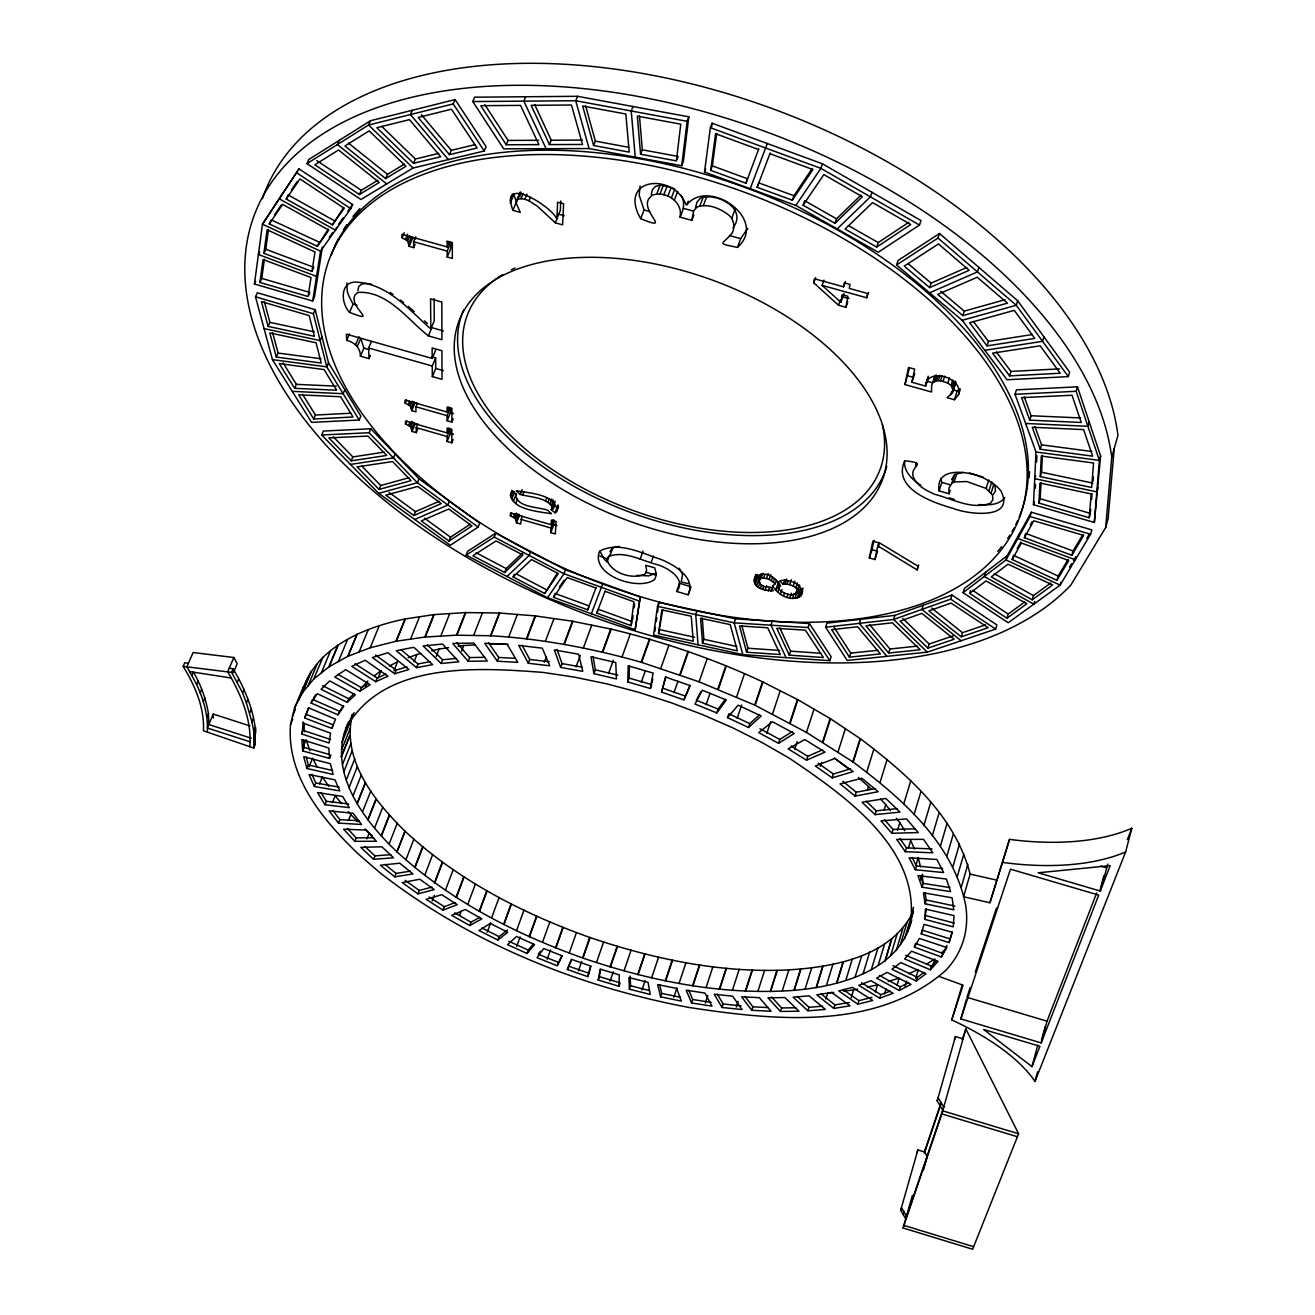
<?xml version="1.0" encoding="UTF-8"?>
<svg xmlns="http://www.w3.org/2000/svg" width="1315" height="1315" viewBox="0 0 1315 1315"><rect width="100%" height="100%" fill="white"/><g stroke="black" fill="none" stroke-linecap="round" stroke-linejoin="round"><path stroke-width="1.5" d="M447.116 441.478L447.116 436.498L450.404 428.493L450.387 433.473L447.116 441.478L451.818 442.81L453.133 439.621M417.595 429.479L416.263 432.668L412.072 431.468L410.658 426.915L405.546 423.956L405.497 421.079L447.116 432.947L447.116 428.049L451.85 429.397L451.818 442.81M447.133 420.734L447.133 415.671L450.437 407.601L450.437 412.696L447.133 420.734L451.883 422.082L453.198 418.86M417.25 403.557L415.902 406.779L415.984 411.858L411.743 410.658L410.313 406.023L405.151 403.015L405.086 400.072L447.133 412.039L447.133 407.042L451.916 408.406L451.883 422.082M415.129 244.278L413.683 247.631L409.129 246.349L407.584 241.023L402.028 237.686L401.963 234.284L447.199 246.941L447.215 241.138L452.36 242.585L452.311 258.43L447.199 257L447.199 251.132L450.766 242.733L446.821 241.631M450.766 242.733L450.749 248.617L447.199 257M290.516 724.516C286.358 776.458 323.013 820.198 358.19 853.912L379.361 872.24C468.88 942.345 577.252 986.365 688.518 1007.372C773.45 1020.358 876.546 1031.519 945.945 970.24A353.85 160.101 19.3 0 0 965.835 906.183C953.802 843.474 901.843 798.501 853.205 762.075L806.473 732.422L754.728 705.087L699.136 681.827L641.145 662.218C592.128 648.328 541.829 638.745 490.922 635.77L456.486 635.178L424.86 637.052L396.012 641.276L370.238 647.753L347.817 656.317L328.931 666.837L313.693 679.099L302.203 692.956L298.357 700.484L294.494 708.16L290.516 724.516L292.768 719.026M760.843 574.244L758.64 580.72L760.004 584.271L764.804 586.885L770.36 587.065L773.384 590.747C735.94 589.925 762.388 557.297 780.666 585.832L777.773 588.199C782.014 592.934 793.044 598.292 797.548 591.849L798.928 584.879M618.971 986.283L619.299 974.859L600.166 969.106L598.21 980.037L618.971 986.283L620.138 982.88L599.393 976.634L600.692 969.336M627.748 681.926L628.208 665.817L653.095 673.066L650.333 688.518L627.748 681.926L629.129 678.096L629.474 665.998M522.006 516.154L520.609 523.978L516.499 522.795L515.316 518.537L510.401 515.694L510.483 513.014L551.166 524.701L553.007 519.918M904.572 461.549C903.915 472.003 912.758 480.172 920.977 485.235M911.772 919.777C899.181 970.996 839.808 986.398 793.948 990.359C722.165 995.603 650.284 981.039 582.578 957.945C515.184 933.864 449.862 900.479 396.883 851.726C362.94 819.755 325.578 769.834 348.705 721.475M913.251 911.509C891.159 956.663 834.318 967.018 788.836 969.862C721.13 973.379 653.588 959.145 589.745 937.447C522.663 913.481 457.669 880.097 405.135 831.327C374.726 801.427 341.012 759.758 352.535 714.209L343.856 735.562M910.079 925.53C922.588 849.095 844.214 795.378 789.362 758.229L761.895 742.465L732.636 727.77L701.963 714.357L670.765 702.588L638.564 692.265L606.231 683.734L574.228 677.094L542.98 672.409C477.312 667.478 382.649 661.001 345.73 728.806M560.782 200.998L560.322 210.334L555.324 222.827L562.59 224.849L563.625 203.809L557.626 202.148L556.837 218.947C551.988 206.767 499.437 173.333 512.916 210.334L520.28 212.389L516.055 202.74L520.198 191.99M1033.459 504.697L1036.006 452.015L1015.048 394.27L1016.396 389.848L1077.462 386.824L1100.622 456.009L1094.343 522.466L1033.459 504.697L1034.313 501.82M1035.316 488.342L1035.513 484.331M1036.598 461.992L1036.91 455.845M550.771 532.641L551.001 528.005L554.042 520.066L553.796 524.718L550.771 532.641L555.357 533.956L556.031 521.447L551.412 520.132L551.166 524.701M1038.932 503.07L1039.951 483.032L1091.138 493.93L1089.264 517.748L1038.932 503.07L1040.198 498.73L1041.02 482.687M1040.264 476.589L1041.316 456.058L1093.57 462.995L1091.647 487.503L1040.264 476.589L1041.562 472.233L1042.417 455.417M924.856 919.399L925.415 909.109L954.016 915.602L953.227 926.828L924.856 919.399L926.319 908.797M915.7 466.184L915.947 462.617M346.881 282.922L347.275 291.223L348.886 296.056L353.078 304.209L356.973 305.31M935.064 375.761L931.628 385.542L931.53 392.002L904.967 384.572L908.55 367.444L914.665 369.153L911.87 382.254L925.612 386.084L928.209 376.189M1089.264 517.748L1090.809 509.431M1091.598 499.486L1092.075 493.52M1093.061 481.076L1093.373 476.983M1094.343 522.466L1099.373 460.414L1100.622 456.009M1111.734 457.357A453.478 257.51 20.5 0 0 498.221 85.738A453.478 257.51 20.5 0 0 369.531 487.701A453.478 257.51 20.5 0 0 1070.805 585.159L1105.668 527.529L1111.734 457.357L1117.947 435.364A451.67 259.154 20.6 0 0 711.694 89.141A451.67 259.154 20.6 0 0 262.342 198.795M1114.232 448.53L1108.101 518.85L1105.668 527.529M934.127 380.298L934.439 376.78M680.003 217.074C683.553 201.869 665.143 190.182 651.911 195.31L648.985 198.549C640.011 211.781 673.395 232.229 640.684 218.684C617.146 177.591 673.428 172.084 685.888 204.45L686.89 204.729C708.358 177.41 769.094 219.293 737.452 247.417C714.324 242.601 723.546 244.919 732.57 232.328C735.019 226.722 733.852 219.671 729.233 215.496C720.62 208.625 708.128 203.052 697.147 206.981L693.679 210.811L691.838 220.361L680.003 217.074C683.389 210.4 685.707 201.672 680.841 195.064M676.617 591.471C686.857 579.34 668.184 568.113 658.01 564.825C642.246 561.16 624.494 549.999 608.319 556.623L606.955 559.648C611.064 573.439 633.715 580.408 645.649 573.57L646.635 570.299L645.731 565.269L654.771 567.866L656.415 574.639L654.788 579.373C639.008 591.816 589.547 575.082 599.689 551.067C619.135 540.892 642.328 553.549 661.363 559.565C674.496 565.088 696.391 577.647 688.139 594.791L676.617 591.471L679.493 583.186L690.95 586.835L688.139 594.791M681.696 165.756L687.12 121.309L688.846 116.821L577.532 96.307L474.666 97.195L472.775 101.551L503.678 148.842L589.071 148.562L681.696 165.756L683.405 161.334L688.846 116.821M632.334 621.683L598.194 609.223L596.747 613.135L630.921 625.595L633.896 601.777L605.114 591.323M632.581 619.694L633.074 615.716M634.077 607.777L634.57 603.799M635.161 629.737L640.257 596.977L565.466 569.806L495.755 533.134L467.745 551.215L466.2 555.094L547.517 597.766L635.161 629.737L640.257 596.977M704.511 172.068L710.363 127.687L712.089 123.199L822.483 163.833L920.993 220.542L919.481 225.062L878.239 252.266L795.838 205.452L704.511 172.068L705.645 169.093M711.547 127.226L712.089 123.199M254.436 284.007L262.458 224.208L298.998 168.862L352.617 204.499L350.743 208.674L320.531 251.165L312.674 301.004L254.436 284.007L255.685 281.311M301.957 734.049L303.403 723.234L330.558 733.178L329.079 743.024L301.957 734.049L304.39 723.283M758.837 148.792L745.901 183.212L710.675 170.342L715.59 133.719L758.574 149.532M710.675 170.342L712.352 165.887L716.741 133.308M259.91 282.446L263.049 259.499L311.014 277.531L308.072 296.516L259.91 282.446L261.767 278.402L264.397 259.252M263.888 253.335L267.109 229.763L314.975 251.987L311.967 271.416L263.888 253.335L265.762 249.258L268.457 229.583M657.5 606.33L653.555 635.063L742.844 654.623L829.831 660.689L831.129 656.678L809.415 623.524L735.529 618.872L658.914 602.385L657.5 606.33L734.164 622.85L808.084 627.551L829.831 660.689M654.952 631.151L655.478 627.321M656.267 621.568L656.793 617.721M657.599 611.968L658.914 602.385M658.552 633.616L661.856 609.897L691.246 616.225L693.235 641.21L658.552 633.616L662.711 609.897M322.372 247.039L314.482 296.943L312.674 301.004M847.748 302.023L845.939 307.299L838.51 305.244L813.804 282.889L814.462 278.764L843.556 286.834L845.381 281.525M823.963 280.095L822.122 285.388L840.877 302.286L842.192 294.675L847.879 296.253L845.939 307.299M843.556 286.834L844.246 282.857L849.967 284.435L849.26 288.412L867.538 293.475L866.749 297.765L822.122 285.388M652.043 682.732L652.733 678.869M357.844 290.648L358.65 286.752L361.444 284.204L366.441 283.415L371.75 284.303M873.982 540.284L872.009 549.654L877.565 551.232L874.902 559.533L869.33 557.938L872.864 541.139L880.014 543.177L918.018 566.19L917.147 569.937L877.812 545.873L878.88 542.536M904.967 384.572L909.421 368.216M874.902 559.533L877.812 545.873M878.404 547.319L879.242 543.407M510.68 493.569L512.801 491.679L516.581 494.867L515.644 495.673C518.192 507.557 537.687 506.834 547.517 510.121L551.495 513.721C538.542 511.486 506.472 509.546 511.946 490.38M301.365 694.978C312.345 648.788 363.039 627.534 405.02 618.987L433.819 614.615L465.362 612.593L499.273 613.004L535.123 615.88L572.452 621.222L611.196 629.112C663.237 641.588 714.045 659.094 762.536 681.795L797.449 699.498L830.127 718.516L860.503 738.816C906.643 773.713 955.249 815.793 970.108 874.097L963.599 896.764L989.916 902.764L1009.542 839.381A202.28 102.06 16.2 0 0 1131.821 828.253L1125.624 851.956L1034.987 1081.489A168.106 69.268 16.9 0 0 951.748 1019.947L962.301 984.738M557.182 510.993C555.637 494.144 529.764 493.158 516.368 490.791L520.165 494.424C530.718 497.382 546.793 497.234 552.612 507.623L551.215 509.71L555.045 512.85L558.415 507.787M651.287 194.193L652.404 189.787L655.314 186.549L660.163 185.168L669.894 186.96M695.569 207.622L697.016 202.033L700.484 198.171C716.856 191.924 747.939 208.789 732.981 227.807M587.871 976.683L590.632 966.015L571.696 959.408L567.34 969.517L587.871 976.683L590.895 966.163M661.593 692.101L665.505 677.028L690.128 685.592L683.948 699.892L661.593 692.101L665.883 676.929M1100.293 891.044L1110.172 865.648L1038.143 872.798L1100.293 891.044L1107.855 864.086M1100.244 889.285L1103.827 875.724M1041.48 1040.379L1045.178 1026.555M966.41 999.285L960.87 1018.928L1041.201 1042.927L1047.019 1021.18L1096.694 892.918M1034.987 1081.489L1037.584 1071.774M1031.996 1066.629L1039.902 1046.296L983.587 1029.464L1031.996 1066.629L1037.749 1045.129M640.109 186.089L639.156 195.047L644.071 209.973L640.684 218.684M962.186 1039.836L965.868 1028.938L1018.599 1133.76L972.64 1249.25L903.076 1227.98L912.363 1195.549M924.314 1153.091L925.661 1148.34M923.311 1170.531L927.141 1156.871L924.774 1152.006L941.03 1103.729M965.868 1028.938L941.836 1113.92L1017.416 1136.735M1090.595 534.219L1091.828 529.896L1031.322 512.225L1007.224 555.719L1005.975 559.96L963.106 592.687L1008.194 622.768L1060.12 585.126L1090.595 534.219L1030.056 516.532L1005.975 559.96L1060.12 585.126L1060.926 582.282M942.74 1110.041L937.168 1100.902L938.187 1097.861L943.775 1107.016L905.788 1218.906L900.66 1210.31L917.886 1149.918L924.774 1152.006M989.916 902.764L1009.542 839.381M937.168 1100.902L955.463 1036.582L962.909 1038.817M1076.114 556.903L1075.308 559.763L1017.876 538.493L1019.141 534.219M1098.058 487.487L1096.825 491.876L1034.708 478.66L1035.579 475.767M1058.164 576.085L1013.438 555.275L1012.188 559.533L1056.948 580.342L1058.164 576.085L1067.994 559.549M1073.089 550.985L1025.634 533.413L1024.369 537.687L1071.873 555.275L1073.089 550.985L1082.952 534.4M942.411 953.276L915.536 943.43L914.451 947.112L941.343 956.958L946.997 945.419M961.331 887.017L967.873 864.284M949.036 942.608L952.224 932.236L924.018 924.363L921.256 933.897L949.036 942.608L952.224 931.973M952.833 866.93L959.49 844.082M1032.209 599.821L1052.658 584.945L1007.997 564.201L991.263 576.923L1032.209 599.821L1033.442 595.613L1050.734 583.005M1034.642 601.382L1033.82 604.193L984.294 576.496L985.56 572.288M930.346 969.78L938.039 961.413L911.509 951.205L904.605 958.931L930.346 969.78L931.398 966.114L936.527 960.525M957.139 877.138L963.731 854.356M1089.198 421.868L1087.916 426.307L1025.634 423.463M932.713 966.229L934.817 958.964L926.533 964.207M946.701 856.739L953.391 833.825M915.733 978.426L918.347 969.418M916.259 980.974L925.99 973.708L900.709 962.564L891.915 969.286L916.259 980.974L917.328 977.341L923.804 972.492M897.044 985.231L899.148 978.081L888.233 981.516M970.503 590.567L969.665 593.361L1006.928 618.231L1008.161 614.056L1024.747 601.958M940.373 846.202L947.129 823.239M899.312 990.491L910.933 984.343L887.099 972.41L876.563 978.113L899.312 990.491L900.38 986.875L908.681 982.486M925.119 903.783L923.409 892.803L952.109 897.8L953.802 909.799L925.119 903.783L926.22 900.019L925.086 892.704M1036.006 452.015L1099.373 460.414L1076.147 391.295L1077.462 386.824M905.016 986.332L906.594 980.941M921.256 933.897L922.341 930.182L950.104 938.894M896.271 950.449L902.895 928.357M884.551 993.992L886.129 988.65M932.302 835.798L939.124 812.769M1068.322 376.616L1069.637 372.145L1017.662 300.757L939.502 233.511L898.046 260.485L896.551 264.972L962.186 320.285L1007.011 379.756L1068.322 376.616L1016.265 305.261L938.006 238.048L939.502 233.511M900.496 944.466L907.005 922.489M920.714 879.817L922.374 874.212L922.9 883.992M995.652 629.08L996.885 624.921L951.961 595.021L894.923 615.371L826.921 623.178L825.606 627.206L847.205 660.459L927.305 652.141L995.652 629.08L950.696 599.18L893.625 619.464L825.606 627.206M912.396 911.262L913.498 907.317M904.654 938.631L911.279 916.391M911.229 918.314L913.415 910.9M907.383 932.006L913.366 911.739M1030.056 516.532L1031.322 512.225M921.996 887.165L917.985 875.626L946.405 879.028L950.63 891.652L921.996 887.165L923.097 883.401L920.434 875.691M924.001 825.047L930.872 801.969M875.363 992.036L877.467 984.935L867.505 987.023M885.061 960.887L891.554 939.107M885.242 960.739L891.734 938.959M915.98 865.188L918.215 857.676L920.516 866.864M915.388 869.741L909.076 857.775L936.872 859.468L943.644 872.585L915.388 869.741L916.522 865.944L912.002 857.396M1040.231 449.237L1032.291 427.244L1083.642 429.611L1092.617 456.157L1040.231 449.237L1041.546 444.848L1034.938 426.504M890.699 955.594L897.192 933.749M879.751 998.249L893.082 993.269L870.908 980.711L858.777 985.33L879.751 998.249L880.82 994.666L890.337 991.099M905.328 851.709L896.715 839.447L923.541 839.348L932.845 852.81L905.328 851.709L906.479 847.896L900.019 838.691M871.237 969.862L877.943 948.099M908.435 847.978L910.703 840.416L914.451 849.046M878.206 965.309L884.683 943.611M851.183 997.789L853.55 989.948L857.544 989.11M961.232 636.822L988.14 627.715L951.041 603.059L928.834 610.916L961.232 636.822L962.481 632.712L985.527 624.872M863.182 973.544L869.675 951.978M1029.744 420.159L1021.624 397.656L1072.021 395.24L1081.242 422.477L1029.744 420.159L1031.059 415.737L1024.319 396.982M914.057 814.56L920.993 791.449M857.84 1004.233L872.716 1000.436L852.367 987.384L838.789 990.935L857.84 1004.233L858.909 1000.666L871.927 997.345M963.106 592.687L964.372 588.512L1007.224 555.719M845.857 980.25L852.367 958.816M891.849 833.266L881.017 820.856L906.495 818.933L918.264 832.559L891.849 833.266L893.016 829.436L884.601 819.787M1043.929 336.837L1042.565 341.325L984.803 350.3M903.816 803.744L910.818 780.584M897.553 830.258L899.855 822.664L896.32 818.16M854.997 977.341L861.752 955.726M950.696 599.18L951.961 595.021M950.137 490.347L949.068 493.766L939.124 490.955C934.653 464.343 973.988 471.395 987.894 480.419A32.891 18.591 16.5 0 1 1001.142 491.317C1015.394 520.461 967.248 514.247 953.424 508.494C933.091 502.708 891.899 488.753 904.786 460.743C930.609 463.735 907.777 465.247 913.859 478.216C917.969 486.55 926.878 490.807 934.965 494.374C952.635 498.944 972.41 510.368 990.639 503.07L992.891 499.684L992.529 495.147L986.151 488.473L988.781 479.876M836.554 983.258L843.063 961.89M836.833 983.193L843.342 961.807M989.077 490.643L991.691 482.03L995.143 486.534L995.488 491.087L993.236 494.473M833.809 1008.424L850.049 1005.827L831.688 992.431L816.829 994.863L833.809 1008.424L834.894 1004.89L849.326 1002.572M991.198 492.895L993.811 484.282M1009.591 375.876L992.513 353.16L1040.181 345.812L1060.235 373.246L1009.591 375.876L1010.956 371.438L996.343 351.96M875.05 814.643L862.081 802.265L885.85 798.468L900.002 812.095L875.05 814.643L876.234 810.813L866.158 801.164M927.88 648.131L954.18 639.221L921.831 613.398L900.085 621.107L927.88 648.131L929.13 644.038L953.539 635.737M826.445 985.395L832.97 964.092M825.902 998.973L827.694 993.121L833.661 992.398M883.992 810.319L885.735 804.616L880.425 799.027M807.952 1010.824L793.142 997.164L809.12 995.817L825.376 1009.41L807.952 1010.824L809.037 1007.306L797.202 996.375M816.122 987.598L822.664 966.361M816.434 987.549L822.976 966.295M880.014 782.573L887.165 759.347M866.651 772.349L873.883 749.106M923.163 605.295L921.897 609.42L961.101 640.734M1017.662 300.757L1016.265 305.261L962.186 320.285M805.142 988.962L811.717 967.774M867.275 790.299L868.459 786.485L858.333 777.494M793.948 990.359L800.523 969.221M949.068 493.766L948.92 488.194L951.994 483.016L954.674 474.436L963.27 472.364M794.276 990.327L800.851 969.204M855.095 796.101L878.206 791.679L861.835 778.233L840.121 783.888L855.095 796.101L856.295 792.255L875.543 788.556M951.994 483.016L954.148 481.915L956.827 473.334M852.86 761.829L860.174 738.553M853.205 762.075L860.503 738.816M782.228 990.935L788.836 969.862M939.124 490.955L941.803 482.424L940.751 478.282M888.677 653.062L865.944 625.792L892.343 622.8L920.155 649.758L888.677 653.062L889.943 649.002L869.774 624.756M987.039 345.878L969.632 322.734L1014.276 310.373L1034.774 338.432L987.039 345.878L988.436 341.423L973.363 321.353M917.147 569.937L918.708 564.94M780.518 1011.432L767.976 997.806L784.907 997.559L798.961 1011.219L780.518 1011.432L781.62 1007.948L771.593 997.033M956.021 381.958L952.307 392.906L947.079 397.689L954.394 399.744L957.156 390.982L959.161 388.895M954.394 399.744L958.52 394.632L960.345 388.961M770.261 991.526L776.886 970.519M770.606 991.526L777.231 970.503M894.923 615.371L893.625 619.464L927.305 652.141M751.802 1010.314L741.611 996.836L759.314 997.658L771.083 1011.251L751.802 1010.314L752.903 1006.83L744.98 996.343M757.917 991.329L764.59 970.355M953.227 390.736L951.107 385.361L952.783 380.084M952.323 386.709L954 381.432M950.646 394.829L951.764 391.328M953.046 388.089L955.282 381.054M838 751.95L845.381 728.674M952.307 392.906L955.084 384.144M832.165 777.855L853.123 771.593L834.696 758.508L815.366 765.988L832.165 777.855L833.381 774.009L850.526 768.848M745.309 991.132L751.999 970.223M932.812 382.78L936.642 380.692L940.488 380.824L942.181 375.548M745.671 991.148L752.361 970.24M962.827 315.6L1007.454 303.14L977.242 277.235L937.727 294.412L962.827 315.6L964.257 311.129L1004.989 299.721M978.886 267.405L977.439 271.926L929.573 292.818M940.488 380.824L943.036 381.416L944.712 376.139M820.264 766.283L821.497 762.453M951.107 385.361L947.786 383.175L949.463 377.898M933.814 381.777L936.066 374.759M935.179 381.087L936.855 375.827M936.642 380.692L938.335 375.433M736.285 1007.076L738.126 1001.34M860.668 619.299L859.352 623.359L886.902 656.333M849.457 657.155L831.655 629.671L857.627 626.745L880.376 653.917L849.457 657.155L850.756 653.128L834.088 627.354M822.664 741.808L830.127 718.516M938.4 380.594L940.077 375.334M823.042 742.038L830.505 718.763M722.067 1007.471L714.259 994.272L732.587 996.162L741.989 1009.542L722.067 1007.471L723.184 1004.002L717.332 994.107M869.33 557.938L872.009 549.654M925.727 384.555L927.979 377.553M925.612 386.084L928.439 377.339M732.471 990.162L739.194 969.303M806.539 760.185L825.015 752.098L804.764 739.572L788.112 748.827L806.539 760.185L807.772 756.322L822.549 749.829M911.87 382.254L914.714 373.509M794.638 749.386L797.12 741.709M719.321 989.192L726.077 968.366M719.699 989.225L726.455 968.415M806.473 732.422L814.018 709.13M789.822 722.79L797.449 699.498M790.216 723.02L797.843 699.728M706.122 987.483L712.911 966.706M705.333 1003.033L707.815 995.422M951.748 1019.947L963.073 985.182L938.976 976.404M692.578 985.74L699.399 965.013M692.956 985.806L699.777 965.062M691.575 1002.95L686.183 990.162L704.971 993.072L711.974 1006.139L691.575 1002.95L692.693 999.515L688.863 990.376M778.529 743.304L794.244 733.491L772.431 721.705L758.706 732.636L778.529 743.304L779.795 739.441L792.37 731.567M929.656 287.607L969.171 270.298L938.466 243.965L904.21 266.123L929.656 287.607L931.135 283.136L966.87 267.438M772.513 714.045L780.222 690.753M766.809 733.343L770.623 721.836M808.084 627.551L809.415 623.524M970.158 987.631L966.952 997.329L1047.019 1021.18M975.286 972.114L996.441 908.139M776.458 580.441L775.357 583.679L772.612 585.898C777.921 594.857 790.66 602.237 800.506 596.303L802.676 589.81M800.506 596.303L802.643 591.668M673.806 997.329L676.946 987.844M679.099 983.308L685.97 962.629M789.279 655.149L776.803 628.34L805.388 630.164L823.387 657.516L789.279 655.149L790.594 651.172L779.811 627.913M960.87 1018.928L1010.479 869.182L1098.715 895.104L1041.201 1042.927M916.999 1152.598L917.886 1149.918M954.427 1039.721L955.463 1036.582M789.773 598.062L791.4 593.197M754.728 705.087L762.536 681.795M755.155 705.3L762.947 682.008M749.78 723.628L728.839 713.782L727.524 717.645L748.482 727.491L749.78 723.628L759.659 714.702M797.301 589.761L795.805 587.756L797.449 582.89M792.452 598.407L794.079 593.542M665.275 980.826L672.179 960.18M660.59 996.836L657.648 984.557L676.715 988.453L681.285 1001.093L660.59 996.836L661.724 993.417L659.637 984.623M665.669 980.908L672.573 960.262M795.526 594.117L796.611 590.879M794.934 598.407L798.698 587.049M797.202 592.786L799.717 585.339M797.12 598.062L799.816 589.958L803.202 588.183M799.01 597.355L801.723 589.252M900.66 1210.31L901.531 1207.712L906.66 1216.326M772.283 621.173L770.935 625.184L786.074 657.648M801.558 594.906C804.254 584.172 788.227 578.321 779.828 580.836L783.214 584.37L785.055 583.959L786.699 579.093M785.055 583.959L787.093 584.074L788.195 580.819M783.461 596.106L784.562 592.868M787.093 584.074L789.674 584.649L791.318 579.767M786.995 597.404L788.08 594.166M795.805 587.756L793.224 586.013L794.852 581.131M903.224 1214.6L904.095 1212.019M939.962 1105.455L940.981 1102.43M736.564 697.098L744.438 673.822M775.899 589.778L778.628 581.69M641.95 990.014L645.139 980.579M777.773 588.199L779.417 583.334M777.757 592.227L779.401 587.378M737.156 718.417L741.676 704.971M783.214 584.37L784.858 579.504M780.337 594.364L781.965 589.498M651.665 977.719L658.618 957.09M958.52 394.632C963.55 379.098 931.299 367.559 925.957 383.191M924.757 1151.02L940.669 1103.778M762.519 589.597L763.62 586.375M758.64 580.72L761.204 578.173L766.53 578.501L768.19 573.636M629.375 989.176L628.899 977.522L648.081 982.371L650.202 994.452L629.375 989.176L630.543 985.757L630.148 976.042M764.968 590.451L766.612 585.602M775.357 583.679L769.176 579.405L770.82 574.54M866.749 297.765L868.541 292.456M746.591 652.207L739.474 625.956L767.73 627.765L780.288 654.541L746.591 652.207L747.939 648.246L741.841 625.726M637.693 974.53L644.679 953.934M771.445 580.474L772.546 577.219M638.087 974.629L645.073 954.033M768.223 591.142L769.308 587.92M773.467 581.855L774.568 578.6M770.952 591.24L772.595 586.375M903.076 1227.98L942.871 1110.896L1018.599 1133.76M754.514 582.677L757.276 574.589L759.478 577.762L756.717 585.832M718.368 689.126L726.324 665.867M755.385 584.271L758.147 576.184M624.066 970.749L631.085 950.186M759.429 579.077L761.089 574.228M758.837 582.545L760.497 577.679M761.204 578.173L762.864 573.307M758.393 587.295L760.054 582.446M716.807 712.944L726.324 699.991L702.309 690.194L695.01 704.067L716.807 712.944L718.121 709.097L725.272 699.35M763.653 577.975L764.771 574.737M760.333 588.561L761.434 585.323M876.711 247.056L910.72 224.536L872.552 202.609L845.068 229.057L876.711 247.056L878.239 242.568L908.829 222.268M840.877 302.286L843.901 293.492M610.061 981.187L613.3 971.769M706.073 704.791L710.018 693.284M735.529 618.872L734.164 622.85L742.844 654.623M754.12 579.405L755.78 574.556M754.087 581.049L756.306 574.589M717.908 688.928L725.88 665.669M598.21 980.037L599.393 976.634M871.96 192.302L870.399 196.839L837.178 228.942M610.045 966.87L617.13 946.34M610.439 966.985L617.524 946.455M838.51 305.244L840.318 299.968M683.948 699.892L689.931 685.296M596.517 962.465L603.634 941.951M699.136 681.827L707.174 658.601M582.578 957.945L589.745 937.447M578.386 970.897L581.674 961.495M582.972 958.093L590.139 937.595M702.506 643.232L700.616 618.247L730.187 624.625L737.419 650.876L702.506 643.232L703.87 639.304L702.292 618.132M567.34 969.517L571.45 959.375M697.114 610.604L695.734 614.565L698.068 644.827M813.804 282.889L815.662 277.613M836.554 218.849L804.698 200.718L803.087 205.189L834.976 223.32L836.554 218.849L861.046 195.031M679.871 674.562L687.992 651.352M673.97 692.676L677.981 681.186M680.332 674.743L688.452 651.533M569.264 952.964L576.48 932.483M555.538 947.836L562.804 927.371M555.916 947.984L563.182 927.519M650.333 688.518L651.698 684.671L629.129 678.096M660.738 668.464L668.94 645.287M557.149 965.72L562.31 955.906L543.753 948.51L536.997 957.682L557.149 965.72L561.801 955.775M822.483 163.833L820.872 168.353L795.838 205.452M641.293 682.222L645.369 670.781M547.188 959.243L550.525 949.857M641.145 662.218L649.429 639.074M641.621 662.365L649.889 639.221M542.536 942.296L549.851 921.848M793.931 195.721L758.771 182.867L757.128 187.322L792.32 200.192L793.931 195.721L812.226 168.435M529.14 936.609L536.504 916.161M529.518 936.773L536.865 916.325M527.052 953.474L534.58 944.614L516.548 936.477L507.475 944.647L527.052 953.474L528.268 950.071L533.298 944.17M681.417 581.066L682.518 574.458L679.214 568.179M516.565 930.576L523.995 910.128M651.188 562.376L653.506 555.982M630.921 625.595L631.857 622.981M516.713 946.323L520.099 936.954M621.946 657.188L630.296 634.077M640.158 559.089L643.068 551.1M608.5 673.592L613.332 660.278M593.936 673.658L590.977 656.744L615.765 662.563L616.456 678.951L593.936 673.658L595.333 669.845L593.049 656.662M602.303 652.043L610.719 628.981M602.78 652.174L611.196 629.112M497.843 940.061L507.672 932.236L490.314 923.426L478.989 930.51L497.843 940.061L499.092 936.658L507.508 929.952M503.612 924.379L511.075 903.931M503.974 924.56L511.436 904.112M737.452 247.417L740.69 238.64L747.791 228.284M491.596 917.903L499.108 897.438M487.224 932.236L490.676 922.867M479.186 911.213L486.764 890.765M479.531 911.41L487.109 890.962M602.862 583.4L591.356 613.743M767.303 143.516L750.191 188.768M576.036 666.902L580.244 655.528M583.301 648.147L591.783 625.135M560.634 667.412L554.322 649.922L578.666 654.229L582.759 671.357L560.634 667.412L562.064 663.598L557.018 649.594M731.699 218.405L734.986 209.578M469.767 925.563L481.832 918.873L465.296 909.454L451.785 915.371L469.767 925.563L471.017 922.177L479.646 917.377M587.69 609.831L589.136 605.919L554.996 593.476L553.516 597.355L587.69 609.831L596.024 587.706M745.901 183.212L747.545 178.758L712.352 165.887M607.136 561.702L609.486 555.357M609.979 555.555L612.922 547.599L619.431 546.399M459.658 915.207L461.072 911.459M563.888 644.186L572.452 621.222M564.349 644.284L572.913 621.321M467.828 904.358L475.455 883.877M456.091 897.257L463.768 876.776M544.344 662.201L546.481 656.53M456.404 897.471L464.096 876.99M565.466 569.806L563.987 573.735L547.517 597.766M703.377 205.518L706.697 196.708M445.489 890.058L453.231 869.56M443.056 910.128L457.275 904.621L441.725 894.693L426.142 899.361L443.056 910.128L444.339 906.725L454.99 902.583M545.347 641.473L553.977 618.576M434.821 882.825L442.613 862.311M514.132 574.31L513.129 576.907L544.722 593.492L557.494 572.995M432.191 900.989L434.328 895.351M691.838 220.361L693.827 215.085M699.876 205.929L703.213 197.119M528.301 663.253L518.735 645.418L542.306 648.163L549.736 665.801L528.301 663.253L529.731 659.456L522.104 645.188M304.718 717.99L308.581 707.865L335.522 719.223L331.84 728.411L304.718 717.99L308.778 707.667M686.89 204.729L688.238 201.211M526.444 638.728L535.123 615.88M526.888 638.794L535.583 615.946M434.525 882.612L442.317 862.098M555.045 512.85L558.102 504.878M555.998 512.39L558.448 506.012M508.626 637.233L517.37 614.45M424.794 875.116L432.651 854.586M417.973 893.838L434.229 889.614L419.814 879.225L402.259 882.595L417.973 893.838L419.271 890.436L431.912 887.132M757.128 187.322L770.196 152.967M596.747 613.135L605.163 591.027M530.701 551.527L529.189 555.44L507.015 576.496M667.872 196.198L671.242 187.42L674.776 189.146L671.39 197.94M550.048 503.612L551.905 498.812M551.527 504.878L553.368 500.095M551.215 509.71L554.223 501.426M552.612 507.623L555.062 501.245M552.218 508.905L554.667 502.511M414.718 867.374L422.625 846.827M414.998 867.604L422.888 847.041M553.319 508.938L554.552 505.749M497.333 661.215L484.725 643.265L507.212 644.432L517.798 662.333L497.333 661.215L498.779 657.451L488.49 642.739M674.348 200.028L677.718 191.25M394.73 876.858L412.926 873.949L399.793 863.215L380.397 865.204L394.73 876.858L396.062 873.439L410.198 871.171M660.015 194.045L663.401 185.267M490.479 635.72L499.273 613.004M490.922 635.77L499.7 613.037M405.957 859.681L413.913 839.102M676.962 159.394L678.113 156.436L642.312 149.811L639.435 115.704M545.446 501.212L546.678 498.007M663.779 194.817L667.165 186.04M547.993 502.379L549.226 499.174M468.156 661.297L452.722 643.462L473.811 643.068L487.388 661.018L468.156 661.297L469.619 657.549L456.765 642.673M504.697 572.469L522.976 555.062L496.067 540.925L472.907 555.785L504.697 572.469L506.209 568.59L523.074 552.481M396.883 851.726L404.889 831.096M397.114 851.939L405.135 831.327M656.76 193.946L660.163 185.168M513.458 517.009L514.691 513.836M461.631 651.106L463.817 645.517L475.34 644.86M522.778 494.719L524.028 491.531M514.543 517.748L516.401 512.998M515.316 518.537L517.173 513.787M389.191 843.868L397.245 823.223M516.253 520.411L518.718 514.083M516.499 522.795L519.589 514.888M473.63 635.441L482.457 612.79M510.253 495.492L512.127 490.709M466.2 555.094L494.21 537.062L495.755 533.134M456.486 635.178L465.362 612.593M510.549 497.596L513.047 491.235M456.897 635.194L465.773 612.593M511.568 499.618L514.691 491.662M381.202 835.748L389.306 815.07M381.399 835.978L389.519 815.3M513.294 501.574L516.417 493.618M373.591 859.303L393.579 857.791L381.876 846.794L360.77 847.353L373.591 859.303L374.939 855.884L390.917 854.651M510.401 515.694L511.634 512.521M515.743 503.448L517.6 498.664M520.165 494.424L522.039 489.64M1127.35 839.66L1131.821 828.253M436.218 656.432L439.144 649.035L448.629 647.67M366.934 838.871L369.17 833.2L364.945 828.91M374.66 827.842L382.813 807.114M640.569 154.233L637.331 116.131L680.776 124.169L676.387 160.874L640.569 154.233L642.312 149.811M441.117 663.467L458.886 661.79L442.563 644.038L423.101 645.961L441.117 663.467L442.58 659.736L456.404 658.421M478.134 527.068L479.679 523.14L418.992 478.791L370.797 428.772L323.375 431.057L321.682 434.986L378.687 493.339L450.289 545.281L478.134 527.068L417.365 482.72L369.12 432.734L321.682 434.986M354.771 841.321L343.626 829.19L366.244 830.094L376.402 841.255L354.771 841.321L356.135 837.885L347.472 828.45M367.855 819.623L376.074 798.863M368.036 819.87L376.254 799.109M440.804 636.098L449.714 613.579M357.055 803.498L365.356 782.655M357.187 803.744L365.504 782.885M414.061 661.79L417.003 654.443L420.685 653.539M424.86 637.052L433.819 614.615M425.255 637.035L434.197 614.582M416.526 667.642L432.635 664.634L413.83 647.292L396.242 650.678L416.526 667.642L418.006 663.944L430.087 661.675M362.562 811.717L370.83 790.907M410.559 639.139L419.534 616.768M338.481 823.091L329.145 810.862L353.11 813.262L361.576 824.489L338.481 823.091L339.862 819.639L332.876 810.467M353.061 795.674L361.428 774.765M632.992 106.531L631.216 110.986L635.244 157.126M348.557 820.313L350.826 814.626L348.212 811.486M346.338 779.861L354.787 758.854M393.941 670.781L397.607 661.659L389.388 666.097M349.017 787.767L357.335 766.596M394.664 673.757L408.932 669.483L387.941 652.733L372.392 657.533L394.664 673.757L396.144 670.075L406.845 666.853M448.99 541.04L471.97 525.967L448.711 509.004L421.277 520.921L448.99 541.04L450.552 537.161L470.244 524.208M324.953 804.747L317.556 792.551L342.656 796.479L349.313 807.657L324.953 804.747L326.35 801.279L321.074 792.567M342.492 764.459L351.023 743.353M375.712 681.68L388.007 676.206L365.159 660.262L351.812 666.343L375.712 681.68L377.191 678.014L385.985 674.085M449.5 501.081L447.922 505.009L414.718 519.474M378.227 677.8L381.153 670.535L374.43 675.762M593.591 145.521L582.66 106.022L625.809 114.011L629.211 152.129L593.591 145.521L595.366 141.132L585.553 105.545M396.012 641.276L405.02 618.987M343.675 772.119L352.124 750.832M396.357 641.227L405.365 618.938M332.383 802.676L335.144 795.805L341.686 803.646M359.883 691.263L370.107 684.704L345.73 669.697L334.684 676.978L359.883 691.263L361.362 687.614L368.167 683.241M341.949 742.449L350.628 720.965M352.65 716.165L354.113 712.566M365.57 686.364L367.773 680.94M341.637 749.632L350.234 728.411M341.275 756.733L349.856 735.578M341.292 756.947L349.856 735.792M331.84 728.411L333.303 724.844L306.198 714.423M339.352 711.201L312.575 699.399L311.08 702.999L337.889 714.801L343.281 705.58M347.242 702.358L355.313 694.813L329.769 680.907L321.074 689.257L347.242 702.358L348.722 698.742L354.097 693.695M370.238 647.753L379.279 625.611M314.367 786.485L309.025 774.453L335.029 779.91L339.78 790.923L314.367 786.485L315.781 783L311.984 774.404M329.539 758.426L328.865 748.071L301.825 739.589L302.713 750.947L329.539 758.426L330.969 754.892M319.529 783.839L322.339 776.935L328.734 786.37M306.888 768.486L303.732 756.733L330.394 763.703L333.139 774.453L306.888 768.486L308.335 764.985L306.231 757.144M309.025 766.859L312.575 758.18L317.014 766.711M447.116 432.947L449.089 428.148M413.88 515.546L441.265 503.579L417.759 486.435L385.821 495.18L413.88 515.546L415.474 511.65L439.194 501.245M359.11 651.993L368.134 629.934M303.19 746.723L306.083 739.737L309.978 750.799M338.432 661.527L347.456 639.632M555.324 222.827L537.424 206.258L528.959 200.768L530.389 197.332M302.713 750.947L304.159 747.413L303.584 739.835M418.992 478.791L417.365 482.72L378.687 493.339M447.133 412.039L449.122 407.206M577.532 96.307L575.723 100.729L589.071 148.562M347.817 656.317L356.858 634.34M348.08 656.218L357.121 634.224M516.647 200.57L521.118 192.269M518.274 199.14L521.036 198.664L523.156 193.502M328.931 666.837L337.971 645.007M329.161 666.705L338.202 644.876M521.036 198.664L524.849 199.272L526.986 194.11M549.44 144.601L531.145 105.315L571.466 105.019L582.545 144.469L549.44 144.601L551.248 140.228L534.646 104.493M302.351 692.775L311.31 671.275M412.072 431.468L415.392 423.496L418.186 424.285M510.335 198.532L511.765 195.097M307.973 685.97L316.964 664.371M510.039 200.735L512.883 193.864M416.263 432.668L416.197 427.671L417.529 424.482M510.236 203.135L513.787 194.571L516.466 201.77M313.693 679.099L322.882 657.286M512.916 210.334L519.606 194.16L520 196.757M321.353 672.918L330.377 651.155M411.365 408.061L414.044 401.634M370.386 355.395L368.989 358.617L360.392 356.184C360.622 348.031 354.195 342.081 346.683 340.338L346.404 334.174L432.208 358.453L435.627 350.3M405.546 423.956L406.877 420.767M411.743 410.658L415.096 402.637L417.923 403.442M379.098 489.443L411.053 480.632L392.593 461.549L357.105 466.891L379.098 489.443L380.725 485.531L408.916 477.739M395.075 453.971L393.432 457.916L350.447 464.425M432.208 358.453L432.142 347.965L441.939 350.727L441.988 379.328L432.323 376.583L432.257 366.03L435.66 357.877L431.813 356.792M408.702 425.32L410.033 422.115M409.82 426.076L411.825 421.293M410.658 426.915L412.663 422.131M432.323 376.583L435.709 368.463L435.66 357.877M294.494 708.16L303.486 686.611M298.357 700.484L307.283 679.05M411.694 428.92L414.357 422.526M292.505 716.264L295.448 709.163M302.203 692.956L311.178 671.439M405.151 403.015L406.499 399.809M408.324 404.395L409.672 401.174M409.475 405.168L410.822 401.963M410.313 406.023L412.335 401.207M188.44 663.171L184.741 662.826L183.179 666.376C194.998 685.74 204.598 707.651 203.431 730.795L253.779 748.038L253.713 730.992L255.192 727.491C252.414 706.484 243.768 686.956 233.15 668.793L229.254 668.184M254.222 731.255L255.702 727.754L255.702 732.833L254.239 736.318M525.721 96.751L523.863 101.14L546.103 148.694M506.242 144.765L480.764 105.677L520.526 105.397L538.953 144.634L506.242 144.765L508.067 140.426L484.857 104.723M253.779 748.038L255.258 744.553L255.192 727.491M430.794 328.997L430.58 298.867L441.84 302.039L441.922 339.697L428.378 335.884C407.371 319.381 387.399 290.566 357.861 292.407L355.066 294.938C348.048 307.036 380.134 324.411 349.511 312.362C340.306 302.68 339.878 279.947 357.959 282.232C388.418 284.747 409.507 310.011 430.794 328.997L434.262 320.778L434.131 298.637M428.378 335.884L431.846 327.682L443.418 330.936M369.12 432.734L370.797 428.772M253.713 730.992L251.921 721.935L253.417 718.417M251.921 721.935L246.382 702.851L247.894 699.301M351.204 460.842L386.692 455.434L367.97 436.07L328.816 437.895L351.204 460.842L352.864 456.93L384.407 452.097M484.265 150.995L486.106 146.672L455.105 99.578L370.501 120.733L308.926 159.411L307.003 163.619L360.902 199.518L413.058 168.008L484.265 150.995L453.198 103.918L455.105 99.578M447.199 246.941L449.352 241.894M249.998 712.533L251.494 708.999M246.382 702.851L242.568 692.824L244.097 689.274M359.159 420.011L360.852 416.05L328.536 362.858L315.189 309.683L257.346 292.768L255.488 296.796L272.452 359.62L311.606 422.394L359.159 420.011L326.778 366.869L313.381 313.726L315.189 309.683M242.568 692.824L237.144 682.649L238.672 679.082M360.392 356.184L363.877 348.113L360.787 338.432L357.286 346.519M409.129 246.349L412.729 237.982L415.77 238.837M449.451 154.66L477.115 148.003L451.44 109.211L418.17 117.462L449.451 154.66L451.308 150.354L475.011 144.634M206.948 717.25L208.46 713.749C205.962 699.103 200.932 684.885 193.387 672.08L191.826 675.631C201.655 692.66 208.28 712.089 207.392 731.962M191.826 675.631L186.878 666.721L193.108 652.536L233.856 657.5L227.709 671.768C241.007 694.452 251.987 719.913 249.834 746.772M413.683 247.631L413.6 241.73L415.77 236.716M368.989 358.617L368.627 347.998L371.422 341.522M249.916 725.896L213.26 714.078L207.277 727.984L249.801 741.709M237.144 682.649L231.621 672.36L233.15 668.793M233.363 672.639L237.193 663.73L233.856 657.5M355.543 344.777L359.044 336.673M402.028 237.686L404.198 232.673M203.414 701.355L204.943 697.838M405.447 239.199L407.634 234.169M406.68 240.07L408.127 236.716M407.584 241.023L409.754 235.993M344.859 389.717L343.133 393.695L292.259 391.36M408.718 243.357L411.611 236.651M951.6 479.646L954.674 474.436M346.683 340.338L349.511 333.862M196.724 684.457L198.269 680.923M313.71 418.992L298.669 394.796L340.651 396.752L353.028 417.003L313.71 418.992L315.436 415.047L302.565 394.303M200.094 692.939L201.622 689.422M349.511 312.362L353.078 304.209M328.536 362.858L326.778 366.869L272.452 359.62M413.535 163.274L440.739 156.748L409.409 119.632L376.797 127.719L413.535 163.274L415.409 159.016L438.7 153.395M294.642 388.32L279.257 363.597L324.065 369.581L336.673 390.226L294.642 388.32L296.385 384.358L283.087 362.907M321.928 336.558L320.153 340.585L264.085 328.618M412.351 110.263L410.444 114.569L448.349 159.575M385.64 178.577L405.908 166.298L369.203 130.859L344.908 146.031L385.64 178.577L387.514 174.353L404.395 164.096M336.706 227.396L335.457 230.174L279.52 198.976L281.443 194.834M318.378 272.287L316.553 276.38L258.397 254.518L259.647 251.806M308.68 295.152L309.88 292.44L261.767 278.402M359.406 194.505L379.246 182.456L338.547 150.009L314.844 164.802L359.406 194.505L361.28 190.297L377.816 180.237M609.897 551.708L612.922 547.599M319.167 242.141L271.186 219.852L269.279 223.961L317.31 246.267L328.339 229.155M334.322 220.706L288.133 194.916L286.226 199.058L332.448 224.849L343.708 207.425M311.967 271.416L313.792 267.307L265.762 249.258M276.298 357.055L269.822 332.909L316.077 342.788L321.222 363.039L276.298 357.055L278.09 353.061L272.632 332.613M370.501 120.733L368.562 125.007L307.003 163.619M268.079 326.399L261.438 301.645L309.173 315.6L314.433 336.295L268.079 326.399L269.904 322.389L264.299 301.431M339.319 140.327L337.396 144.551L386.709 183.936M320.531 251.165L262.458 224.208L298.998 168.862M700.911 691.526L696.342 700.221L718.121 709.097M1017.136 548.667L1020.818 542.043M1030.335 524.964L1032.226 521.578M1012.188 559.533L1021.393 543.013L1068.733 560.535L1056.948 580.342M1024.369 537.687L1033.787 520.806L1083.708 535.402L1071.873 555.275M914.451 947.112L919.333 938.45L946.849 947.556L941.343 956.958M1069.588 567.077L1071.561 563.757M1073.55 560.453L1075.539 557.133M1086.716 538.427L1088.754 535.008M792.32 200.192L812.9 169.536L769.965 153.724M313.628 697.854L315.715 694.747M311.08 702.999L317.359 693.695L343.774 706.369L337.889 714.801M803.087 205.189L823.831 174.599L862.344 196.74L834.976 223.32M274.523 214.937L281.196 205.107M291.552 189.87L297.272 181.47M269.279 223.961L282.626 204.351L328.766 230.059L317.31 246.267M286.226 199.058L299.919 178.922L344.185 208.28L332.448 224.849M544.722 593.492L558.267 573.603L531.507 559.549L513.129 576.907M559.549 586.852L564.086 580.244M553.516 597.355L567.16 577.548L595.942 588.002M329.276 237.341L332.728 232.492M338.497 224.355L343.199 217.731M347.9 211.123L352.617 204.499M540.465 951.222L538.213 954.295L558.349 962.317M727.524 717.645L738.126 705.169L761.204 716.034L748.482 727.491M362.611 686.841L366.474 682.419M1004.824 497.711C998.743 505.634 987.466 505.108 978.524 504.582M941.507 952.898L945.584 949.233M969.665 593.361L986.003 580.918L1026.851 603.733L1006.928 618.231M896.551 264.972L938.006 238.048M655.823 573.225L648.574 575.904L637.002 575.345M908.698 973.757L916.736 970.141M408.192 657.714L417.003 654.443M453.198 103.918L368.562 125.007L413.058 168.008M431.764 650.826L439.144 649.035M954.148 481.915L966.821 481.553L986.151 488.473M797.63 590.303L799.816 589.958M988.436 341.423L1032.176 334.552M458.113 646.322L463.817 645.517M843.605 991.165L853.55 989.948M850.756 653.128L877.795 650.284M889.943 649.002L917.476 646.109M876.234 810.813L897.323 808.643M809.037 1007.306L822.582 1006.205M1010.956 371.438L1059.545 368.874M315.436 415.047L350.793 413.239M1015.048 394.27L1076.147 391.295M893.016 829.436L915.355 828.828M469.619 657.549L485.005 657.303M781.62 1007.948L795.953 1007.767M472.775 101.551L575.723 100.729L687.12 121.309M508.067 140.426L538.723 140.278M551.248 140.228L582.381 140.08M356.135 837.885L373.822 837.819M490.725 643.988L508.05 644.301M906.479 847.896L932.006 848.898M1031.059 415.737L1080.552 417.956M296.385 384.358L336.393 386.15M752.903 1006.83L768.322 1007.586M498.779 657.451L515.151 658.338M339.862 819.639L359.11 820.79M747.939 648.246L779.631 650.415M790.594 651.172L820.675 653.243M183.179 666.376L231.621 672.36M916.522 865.944L942.74 868.574M723.184 1004.002L741.101 1005.876M529.731 659.456L549.21 661.757M326.35 801.279L348.672 803.942M1041.546 444.848L1091.861 451.489M278.09 353.061L321.024 358.765M189.574 671.571L231.062 677.981M923.097 883.401L949.825 887.559M692.693 999.515L711.234 1002.408M315.781 783L339.237 787.093M562.064 663.598L582.151 667.182M595.366 141.132L628.997 147.346M996.326 880.047L970.108 874.097M661.724 993.417L680.529 997.263M926.22 900.019L954.887 906.035M1041.562 472.233L1092.897 483.115M269.904 322.389L314.285 331.84M659.949 629.688L694.616 637.265M703.87 639.304L736.827 646.503M308.335 764.985L332.695 770.524M595.333 669.845L617.836 675.121M969.484 472.94L983.423 477.263M630.543 985.757L649.462 990.557M925.941 915.667L954.312 923.097M683.34 208.312L693.186 211.041M644.071 209.973L649.659 211.518M729.447 235.533L740.69 238.64M558.793 214.23L564.25 215.742M841.534 296.45L848.948 298.505M304.159 747.413L329.062 754.366M907.81 375.843L913.498 377.438M926.746 381.136L932.434 382.731M953.507 389.963L957.156 390.982M413.6 241.73L447.199 251.132M941.803 482.424L950.087 484.758M368.627 347.998L432.257 366.03M363.877 348.113L369.038 349.576M435.709 368.463L443.434 370.649M450.437 412.696L453.593 413.584M415.902 406.779L447.133 415.671M450.387 433.473L453.527 434.361M416.197 427.671L447.116 436.498M553.796 524.718L556.87 525.589M520.773 519.326L551.001 528.005M1040.198 498.73L1090.497 513.409M255.488 296.796L313.381 313.726M1100.639 866.059L1106.441 867.752M903.947 1225.399L973.659 1246.702M949.151 497.793L954.328 499.437M251.28 738.225L208.773 724.499L208.46 713.749M303.42 730.499L330.525 739.474M766.53 578.501L769.176 579.405M662.941 688.255L685.279 696.046M568.524 966.114L589.054 973.281M638.827 600.922L563.987 573.735L494.21 537.062M524.849 199.272L528.959 200.768M710.363 127.687L820.872 168.353L919.481 225.062M943.036 381.416L947.786 383.175M789.674 584.649L793.224 586.013M905.69 955.282L931.398 966.114M508.708 941.261L528.268 950.071M893 965.654L917.328 977.341M322.57 685.641L348.722 698.742M481.947 927.979L499.092 936.658M476.211 552.826L506.209 568.59M516.384 573.932L546.202 589.597M759.988 728.773L779.795 739.441M879.39 975.451L900.38 986.875M994.304 573.702L1033.442 595.613M337.856 674.283L361.362 687.614M454.694 912.906L471.017 922.177M848.389 225.588L878.239 242.568M791.038 746L807.772 756.322M861.604 982.815L880.82 994.666M429.117 897.027L444.339 906.725M355.017 663.779L377.191 678.014M297.075 173.054L350.743 208.674M316.767 160.594L361.28 190.297M972.623 590.303L1008.161 614.056M843.047 989.587L858.909 1000.666M390.177 292.44L393.037 294.478M818.127 763.21L833.381 774.009M405.135 880.31L419.271 890.436M389.092 492.468L415.474 511.65M424.498 518.209L450.552 537.161M375.482 655.002L396.144 670.075M834.384 757.966L848.208 768.519M931.661 608.023L962.481 632.712M348.393 143.039L387.514 174.353M821.004 993.795L834.894 1004.89M400.516 300.083L403.672 302.647M384.917 864.382L396.062 873.439M842.833 781.258L856.295 792.255M400.845 649.577L418.006 663.944M908.698 264.183L931.135 283.136M940.751 291.256L964.257 311.129M369.17 833.2L372.145 835.798M408.406 306.494L414.274 311.639M424.515 320.876L427.441 323.589M364.978 846.581L374.939 855.884M381.646 126.289L415.409 159.016M902.83 618.428L929.13 644.038M427.359 644.909L442.58 659.736M607.629 562.458L604.275 559.138L600.396 552.086M350.826 814.626L357.877 821.76M333.303 436.843L352.864 456.93M361.51 465.789L380.725 485.531M868.459 786.485L871.122 789.263M421.375 114.701L451.308 150.354M885.735 804.616L890.436 810.632M899.855 822.664L904.786 830.735M302.96 721.82L304.686 731.781M213.26 714.078L213.375 718.072M334.339 247.499A367.871 208.822 20.5 0 1 338.465 238.557M343.396 229.829A367.871 208.822 20.5 0 1 346.749 224.717M352.962 216.465A367.871 208.822 20.5 0 1 359.932 208.575M1029.53 471.641A367.871 208.822 20.5 0 1 1029.086 477.789M688.994 583.794A366.688 209.89 20.5 0 1 681.006 581.888M655.347 575A366.688 209.89 20.5 0 1 645.747 572.124M607.366 558.924A366.688 209.89 20.5 0 1 599.772 555.982M882.398 424.646A220.361 124.711 20.5 0 1 632.992 510.45A220.361 124.711 20.5 0 1 491.81 282.215M493.256 281.081A220.361 124.711 20.5 0 1 502.626 274.621M511.371 269.789A220.361 124.711 20.5 0 1 515.086 267.997M886.787 466.43A225.753 127.769 20.5 0 1 630.526 512.439A225.753 127.769 20.5 0 1 463.505 310.061M1017.629 520.724A368.167 208.559 20.5 0 1 1015.887 524.389M1014.029 528.005A368.167 208.559 20.5 0 1 1012.024 531.556M1009.92 535.041A368.167 208.559 20.5 0 1 1007.684 538.46M1001.636 546.695A368.167 208.559 20.5 0 1 997.691 551.412M331.035 255.373A368.167 208.559 20.5 0 1 752.114 190.083A368.167 208.559 20.5 0 1 1019.24 517.009M1125.624 851.956A203.135 101.173 16.2 0 1 1003.033 862.476M388.763 446.508A368.463 208.28 20.5 0 0 996.408 555.653A368.463 208.28 20.5 0 0 637.874 163.126A368.463 208.28 20.5 0 0 388.763 446.508M500.259 441.018A226.098 127.44 20.5 0 0 871.418 499.338A226.098 127.44 20.5 0 0 640.241 261.307A226.098 127.44 20.5 0 0 500.259 441.018"/></g></svg>
